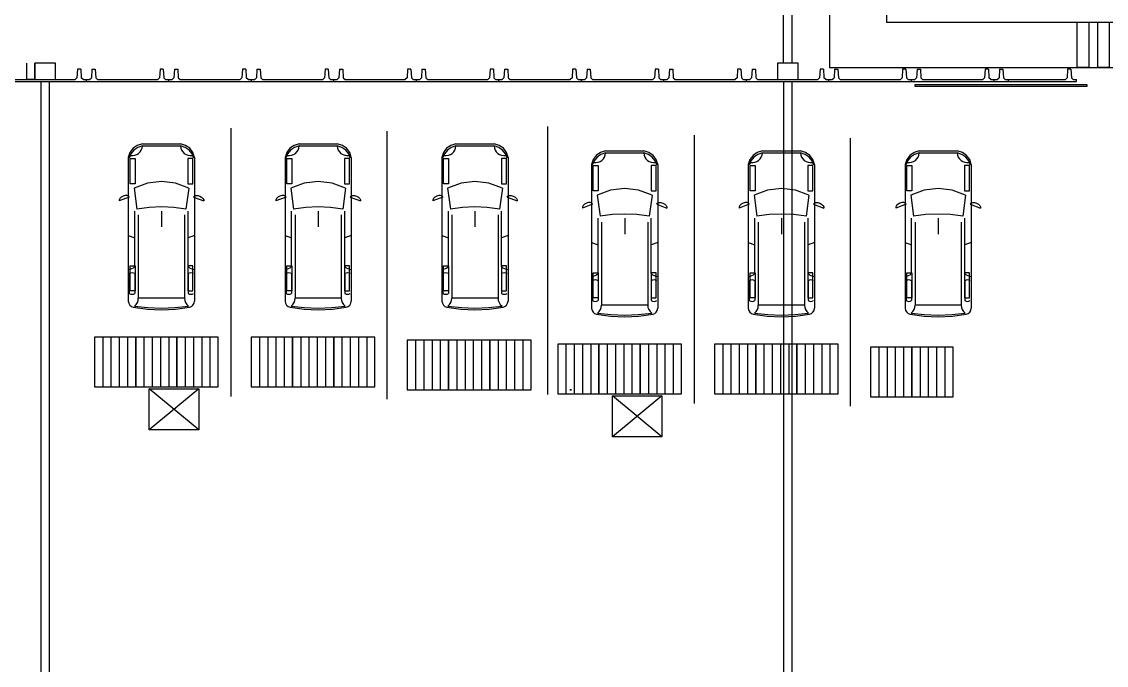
# Model space of a CAD drawing. Header units: metres. Extents: x 2 to 323, y -2 to 254.
# Drawn here: x 130.73 to 157.02, y 23.16 to 38.76 of the extents above; entities that cross this region are included whole.
import ezdxf

# ---------------------------------------------------------------- set-up
doc = ezdxf.new("R2010")
doc.units = ezdxf.units.M
for name, color, linetype in [('0-EST CORTE', 7, 'Continuous'), ('0-MUROS EXISTENTES', 7, 'Continuous'), ('00', 7, 'Continuous'), ('REFERENCIA', 7, 'Continuous')]:
    doc.layers.add(name, color=color, linetype=linetype)

msp = doc.modelspace()

# ---------------------------------------------------------------- linework, layer by layer
at = {"layer": '0-EST CORTE'}
msp.add_lwpolyline([(149.046, 37.361), (149.546, 37.361), (149.546, 37.761), (149.046, 37.761), (149.046, 37.361)], close=True, dxfattribs=at)
msp.add_lwpolyline([(149.046, 37.361), (149.546, 37.361), (149.546, 37.761), (149.046, 37.761), (149.046, 37.361)], close=True, dxfattribs=at)
msp.add_lwpolyline([(149.046, 37.361), (149.546, 37.361), (149.546, 37.761), (149.046, 37.761), (149.046, 37.361)], close=True, dxfattribs=at)
msp.add_lwpolyline([(149.046, 37.361), (149.546, 37.361), (149.546, 37.761), (149.046, 37.761), (149.046, 37.361)], close=True, dxfattribs=at)
at = {"layer": '0-MUROS EXISTENTES'}
for p, q in [((132.081, 37.611), (132.068, 37.401)), ((132.081, 37.611), (132.068, 37.401)), ((132.161, 37.611), (132.081, 37.611)), ((132.161, 37.611), (132.081, 37.611)), ((132.161, 37.611), (132.173, 37.401)), ((132.161, 37.611), (132.173, 37.401)), ((132.431, 37.611), (132.418, 37.401)), ((132.431, 37.611), (132.418, 37.401)), ((132.431, 37.611), (132.511, 37.611)), ((132.431, 37.611), (132.511, 37.611)), ((132.511, 37.611), (132.523, 37.401)), ((132.511, 37.611), (132.523, 37.401)), ((134.081, 37.611), (134.068, 37.401)), ((134.081, 37.611), (134.068, 37.401)), ((134.161, 37.611), (134.081, 37.611)), ((134.161, 37.611), (134.081, 37.611)), ((134.161, 37.611), (134.173, 37.401)), ((134.161, 37.611), (134.173, 37.401)), ((134.431, 37.611), (134.418, 37.401)), ((134.431, 37.611), (134.418, 37.401)), ((134.431, 37.611), (134.511, 37.611)), ((134.431, 37.611), (134.511, 37.611)), ((134.511, 37.611), (134.523, 37.401)), ((134.511, 37.611), (134.523, 37.401)), ((136.081, 37.611), (136.068, 37.401)), ((136.081, 37.611), (136.068, 37.401)), ((136.161, 37.611), (136.081, 37.611)), ((136.161, 37.611), (136.081, 37.611)), ((136.161, 37.611), (136.173, 37.401)), ((136.161, 37.611), (136.173, 37.401)), ((136.431, 37.611), (136.418, 37.401)), ((136.431, 37.611), (136.418, 37.401)), ((136.431, 37.611), (136.511, 37.611)), ((136.431, 37.611), (136.511, 37.611)), ((136.511, 37.611), (136.523, 37.401)), ((136.511, 37.611), (136.523, 37.401)), ((138.081, 37.611), (138.068, 37.401)), ((138.081, 37.611), (138.068, 37.401)), ((138.161, 37.611), (138.081, 37.611)), ((138.161, 37.611), (138.081, 37.611)), ((138.161, 37.611), (138.173, 37.401)), ((138.161, 37.611), (138.173, 37.401)), ((138.431, 37.611), (138.418, 37.401)), ((138.431, 37.611), (138.418, 37.401)), ((138.431, 37.611), (138.511, 37.611)), ((138.431, 37.611), (138.511, 37.611)), ((138.511, 37.611), (138.523, 37.401)), ((138.511, 37.611), (138.523, 37.401)), ((140.081, 37.611), (140.068, 37.401)), ((140.081, 37.611), (140.068, 37.401)), ((140.161, 37.611), (140.081, 37.611)), ((140.161, 37.611), (140.081, 37.611)), ((140.161, 37.611), (140.173, 37.401)), ((140.161, 37.611), (140.173, 37.401)), ((140.431, 37.611), (140.418, 37.401)), ((140.431, 37.611), (140.418, 37.401)), ((140.431, 37.611), (140.511, 37.611)), ((140.431, 37.611), (140.511, 37.611)), ((140.511, 37.611), (140.523, 37.401)), ((140.511, 37.611), (140.523, 37.401)), ((142.081, 37.611), (142.068, 37.401)), ((142.081, 37.611), (142.068, 37.401)), ((142.161, 37.611), (142.081, 37.611)), ((142.161, 37.611), (142.081, 37.611)), ((142.161, 37.611), (142.173, 37.401)), ((142.161, 37.611), (142.173, 37.401)), ((142.431, 37.611), (142.418, 37.401)), ((142.431, 37.611), (142.418, 37.401)), ((142.431, 37.611), (142.511, 37.611)), ((142.431, 37.611), (142.511, 37.611)), ((142.511, 37.611), (142.523, 37.401)), ((142.511, 37.611), (142.523, 37.401)), ((144.081, 37.611), (144.068, 37.401)), ((144.081, 37.611), (144.068, 37.401)), ((144.161, 37.611), (144.081, 37.611)), ((144.161, 37.611), (144.081, 37.611)), ((144.161, 37.611), (144.173, 37.401)), ((144.161, 37.611), (144.173, 37.401)), ((144.431, 37.611), (144.418, 37.401)), ((144.431, 37.611), (144.418, 37.401)), ((144.431, 37.611), (144.511, 37.611)), ((144.431, 37.611), (144.511, 37.611)), ((144.511, 37.611), (144.523, 37.401)), ((144.511, 37.611), (144.523, 37.401)), ((146.081, 37.611), (146.068, 37.401)), ((146.081, 37.611), (146.068, 37.401)), ((146.161, 37.611), (146.081, 37.611)), ((146.161, 37.611), (146.081, 37.611)), ((146.161, 37.611), (146.173, 37.401)), ((146.161, 37.611), (146.173, 37.401)), ((146.431, 37.611), (146.418, 37.401)), ((146.431, 37.611), (146.418, 37.401)), ((146.431, 37.611), (146.511, 37.611)), ((146.431, 37.611), (146.511, 37.611)), ((146.511, 37.611), (146.523, 37.401)), ((146.511, 37.611), (146.523, 37.401)), ((148.081, 37.611), (148.068, 37.401)), ((148.081, 37.611), (148.068, 37.401)), ((148.161, 37.611), (148.081, 37.611)), ((148.161, 37.611), (148.081, 37.611)), ((148.161, 37.611), (148.173, 37.401)), ((148.161, 37.611), (148.173, 37.401)), ((148.431, 37.611), (148.418, 37.401)), ((148.431, 37.611), (148.418, 37.401)), ((148.431, 37.611), (148.511, 37.611)), ((148.431, 37.611), (148.511, 37.611)), ((148.511, 37.611), (148.523, 37.401)), ((148.511, 37.611), (148.523, 37.401)), ((132.068, 37.401), (132.026, 37.361)), ((132.068, 37.401), (132.026, 37.361)), ((132.216, 37.361), (132.173, 37.401)), ((132.216, 37.361), (132.173, 37.401)), ((132.216, 37.361), (132.296, 37.361)), ((132.216, 37.361), (132.296, 37.361)), ((132.296, 37.311), (132.296, 37.361)), ((132.296, 37.311), (132.296, 37.361)), ((132.296, 37.361), (132.376, 37.361)), ((132.296, 37.311), (132.296, 37.361)), ((132.296, 37.311), (132.296, 37.361)), ((132.296, 37.361), (132.376, 37.361)), ((132.376, 37.361), (132.418, 37.401)), ((132.376, 37.361), (132.418, 37.401)), ((132.523, 37.401), (132.566, 37.361)), ((132.523, 37.401), (132.566, 37.361)), ((132.566, 37.361), (134.026, 37.361)), ((132.566, 37.361), (134.026, 37.361)), ((134.068, 37.401), (134.026, 37.361)), ((134.068, 37.401), (134.026, 37.361)), ((134.216, 37.361), (134.173, 37.401)), ((134.216, 37.361), (134.173, 37.401)), ((134.216, 37.361), (134.296, 37.361)), ((134.216, 37.361), (134.296, 37.361)), ((134.296, 37.311), (134.296, 37.361)), ((134.296, 37.311), (134.296, 37.361)), ((134.296, 37.361), (134.376, 37.361)), ((134.296, 37.311), (134.296, 37.361)), ((134.296, 37.311), (134.296, 37.361)), ((134.296, 37.361), (134.376, 37.361)), ((134.376, 37.361), (134.418, 37.401)), ((134.376, 37.361), (134.418, 37.401)), ((134.523, 37.401), (134.566, 37.361)), ((134.523, 37.401), (134.566, 37.361)), ((134.566, 37.361), (136.026, 37.361)), ((134.566, 37.361), (136.026, 37.361)), ((136.068, 37.401), (136.026, 37.361)), ((136.068, 37.401), (136.026, 37.361)), ((136.216, 37.361), (136.173, 37.401)), ((136.216, 37.361), (136.173, 37.401)), ((136.216, 37.361), (136.296, 37.361)), ((136.216, 37.361), (136.296, 37.361)), ((136.296, 37.311), (136.296, 37.361)), ((136.296, 37.361), (136.376, 37.361)), ((136.296, 37.311), (136.296, 37.361)), ((136.296, 37.311), (136.296, 37.361)), ((136.296, 37.361), (136.376, 37.361)), ((136.296, 37.311), (136.296, 37.361)), ((136.376, 37.361), (136.418, 37.401)), ((136.376, 37.361), (136.418, 37.401)), ((136.523, 37.401), (136.566, 37.361)), ((136.523, 37.401), (136.566, 37.361)), ((136.566, 37.361), (138.026, 37.361)), ((136.566, 37.361), (138.026, 37.361)), ((138.068, 37.401), (138.026, 37.361)), ((138.068, 37.401), (138.026, 37.361)), ((138.216, 37.361), (138.173, 37.401)), ((138.216, 37.361), (138.173, 37.401)), ((138.216, 37.361), (138.296, 37.361)), ((138.216, 37.361), (138.296, 37.361)), ((138.296, 37.311), (138.296, 37.361)), ((138.296, 37.311), (138.296, 37.361)), ((138.296, 37.361), (138.376, 37.361)), ((138.296, 37.311), (138.296, 37.361)), ((138.296, 37.311), (138.296, 37.361)), ((138.296, 37.361), (138.376, 37.361)), ((138.376, 37.361), (138.418, 37.401)), ((138.376, 37.361), (138.418, 37.401)), ((138.523, 37.401), (138.566, 37.361)), ((138.523, 37.401), (138.566, 37.361)), ((138.566, 37.361), (140.026, 37.361)), ((138.566, 37.361), (140.026, 37.361)), ((140.068, 37.401), (140.026, 37.361)), ((140.068, 37.401), (140.026, 37.361)), ((140.216, 37.361), (140.173, 37.401)), ((140.216, 37.361), (140.173, 37.401)), ((140.216, 37.361), (140.296, 37.361)), ((140.216, 37.361), (140.296, 37.361)), ((140.296, 37.311), (140.296, 37.361)), ((140.296, 37.361), (140.376, 37.361)), ((140.296, 37.311), (140.296, 37.361)), ((140.296, 37.311), (140.296, 37.361)), ((140.296, 37.361), (140.376, 37.361)), ((140.296, 37.311), (140.296, 37.361)), ((140.376, 37.361), (140.418, 37.401)), ((140.376, 37.361), (140.418, 37.401)), ((140.523, 37.401), (140.566, 37.361)), ((140.523, 37.401), (140.566, 37.361)), ((140.566, 37.361), (142.026, 37.361)), ((140.566, 37.361), (142.026, 37.361)), ((142.068, 37.401), (142.026, 37.361)), ((142.068, 37.401), (142.026, 37.361)), ((142.216, 37.361), (142.173, 37.401)), ((142.216, 37.361), (142.173, 37.401)), ((142.216, 37.361), (142.296, 37.361)), ((142.216, 37.361), (142.296, 37.361)), ((142.296, 37.311), (142.296, 37.361)), ((142.296, 37.311), (142.296, 37.361)), ((142.296, 37.361), (142.376, 37.361)), ((142.296, 37.311), (142.296, 37.361)), ((142.296, 37.311), (142.296, 37.361)), ((142.296, 37.361), (142.376, 37.361)), ((142.376, 37.361), (142.418, 37.401)), ((142.376, 37.361), (142.418, 37.401)), ((142.523, 37.401), (142.566, 37.361)), ((142.523, 37.401), (142.566, 37.361)), ((142.566, 37.361), (144.026, 37.361)), ((142.566, 37.361), (144.026, 37.361)), ((144.068, 37.401), (144.026, 37.361)), ((144.068, 37.401), (144.026, 37.361)), ((144.216, 37.361), (144.173, 37.401)), ((144.216, 37.361), (144.173, 37.401)), ((144.216, 37.361), (144.296, 37.361)), ((144.216, 37.361), (144.296, 37.361)), ((144.296, 37.311), (144.296, 37.361)), ((144.296, 37.311), (144.296, 37.361)), ((144.296, 37.361), (144.376, 37.361)), ((144.296, 37.311), (144.296, 37.361)), ((144.296, 37.311), (144.296, 37.361)), ((144.296, 37.361), (144.376, 37.361)), ((144.376, 37.361), (144.418, 37.401)), ((144.376, 37.361), (144.418, 37.401)), ((144.523, 37.401), (144.566, 37.361)), ((144.523, 37.401), (144.566, 37.361)), ((144.566, 37.361), (146.026, 37.361)), ((144.566, 37.361), (146.026, 37.361)), ((146.068, 37.401), (146.026, 37.361)), ((146.068, 37.401), (146.026, 37.361)), ((146.216, 37.361), (146.173, 37.401)), ((146.216, 37.361), (146.173, 37.401)), ((146.216, 37.361), (146.296, 37.361)), ((146.216, 37.361), (146.296, 37.361)), ((146.296, 37.311), (146.296, 37.361)), ((146.296, 37.361), (146.376, 37.361)), ((146.296, 37.311), (146.296, 37.361)), ((146.296, 37.311), (146.296, 37.361)), ((146.296, 37.361), (146.376, 37.361)), ((146.296, 37.311), (146.296, 37.361)), ((146.376, 37.361), (146.418, 37.401)), ((146.376, 37.361), (146.418, 37.401)), ((146.523, 37.401), (146.566, 37.361)), ((146.523, 37.401), (146.566, 37.361)), ((146.566, 37.361), (148.026, 37.361)), ((146.566, 37.361), (148.026, 37.361)), ((148.068, 37.401), (148.026, 37.361)), ((148.068, 37.401), (148.026, 37.361)), ((148.216, 37.361), (148.173, 37.401)), ((148.216, 37.361), (148.173, 37.401)), ((148.216, 37.361), (148.296, 37.361)), ((148.216, 37.361), (148.296, 37.361)), ((148.296, 37.311), (148.296, 37.361)), ((148.296, 37.311), (148.296, 37.361)), ((148.296, 37.361), (148.376, 37.361)), ((148.296, 37.311), (148.296, 37.361)), ((148.296, 37.311), (148.296, 37.361)), ((148.296, 37.361), (148.376, 37.361)), ((148.376, 37.361), (148.418, 37.401)), ((148.376, 37.361), (148.418, 37.401)), ((148.523, 37.401), (148.566, 37.361)), ((148.523, 37.401), (148.566, 37.361)), ((132.296, 37.311), (134.296, 37.311)), ((132.296, 37.311), (134.296, 37.311)), ((134.296, 37.311), (136.296, 37.311)), ((134.296, 37.311), (136.296, 37.311)), ((136.296, 37.311), (138.296, 37.311)), ((136.296, 37.311), (138.296, 37.311)), ((138.296, 37.311), (140.296, 37.311)), ((138.296, 37.311), (140.296, 37.311)), ((140.296, 37.311), (142.296, 37.311)), ((140.296, 37.311), (142.296, 37.311)), ((142.296, 37.311), (144.296, 37.311)), ((142.296, 37.311), (144.296, 37.311)), ((144.296, 37.311), (146.296, 37.311)), ((144.296, 37.311), (146.296, 37.311)), ((146.296, 37.311), (148.296, 37.311)), ((146.296, 37.311), (148.296, 37.311))]:
    msp.add_line(p, q, dxfattribs=at)
at = {"layer": '00'}
msp.add_line((138.296, 37.311), (144.296, 37.311), dxfattribs=at)
msp.add_line((138.296, 37.311), (144.296, 37.311), dxfattribs=at)
at = {"layer": 'REFERENCIA'}
for p, q in [((150.307, 99.653), (150.307, 37.642)), ((151.692, 98.252), (151.692, 38.745)), ((217.373, 38.745), (151.692, 38.745)), ((130.846, 37.761), (130.846, 37.361)), ((131.046, 37.361), (131.046, 37.761)), ((150.081, 37.611), (150.068, 37.401)), ((150.081, 37.611), (150.068, 37.401)), ((150.161, 37.611), (150.081, 37.611)), ((150.161, 37.611), (150.081, 37.611)), ((150.161, 37.611), (150.173, 37.401)), ((150.161, 37.611), (150.173, 37.401)), ((218.39, 37.642), (150.307, 37.642)), ((150.431, 37.611), (150.418, 37.401)), ((150.431, 37.611), (150.418, 37.401)), ((150.431, 37.611), (150.511, 37.611)), ((150.431, 37.611), (150.511, 37.611)), ((150.511, 37.611), (150.523, 37.401)), ((150.511, 37.611), (150.523, 37.401)), ((152.081, 37.611), (152.068, 37.401)), ((152.081, 37.611), (152.068, 37.401)), ((152.161, 37.611), (152.081, 37.611)), ((152.161, 37.611), (152.081, 37.611)), ((152.161, 37.611), (152.173, 37.401)), ((152.161, 37.611), (152.173, 37.401)), ((152.431, 37.611), (152.418, 37.401)), ((152.431, 37.611), (152.418, 37.401)), ((152.431, 37.611), (152.511, 37.611)), ((152.431, 37.611), (152.511, 37.611)), ((152.511, 37.611), (152.523, 37.401)), ((152.511, 37.611), (152.523, 37.401)), ((154.081, 37.611), (154.068, 37.401)), ((154.081, 37.611), (154.068, 37.401)), ((154.161, 37.611), (154.081, 37.611)), ((154.161, 37.611), (154.081, 37.611)), ((154.161, 37.611), (154.173, 37.401)), ((154.161, 37.611), (154.173, 37.401)), ((154.431, 37.611), (154.418, 37.401)), ((154.431, 37.611), (154.418, 37.401)), ((154.431, 37.611), (154.511, 37.611)), ((154.431, 37.611), (154.511, 37.611)), ((154.511, 37.611), (154.523, 37.401)), ((154.511, 37.611), (154.523, 37.401)), ((156.081, 37.611), (156.068, 37.401)), ((156.081, 37.611), (156.068, 37.401)), ((156.161, 37.611), (156.081, 37.611)), ((156.161, 37.611), (156.081, 37.611)), ((156.161, 37.611), (156.173, 37.401)), ((156.161, 37.611), (156.173, 37.401)), ((130.566, 37.361), (132.026, 37.361)), ((130.566, 37.361), (132.026, 37.361)), ((130.846, 37.361), (131.046, 37.361)), ((131.046, 37.361), (130.846, 37.361)), ((148.566, 37.361), (150.026, 37.361)), ((148.566, 37.361), (150.026, 37.361)), ((150.068, 37.401), (150.026, 37.361)), ((150.068, 37.401), (150.026, 37.361)), ((150.216, 37.361), (150.173, 37.401)), ((150.216, 37.361), (150.173, 37.401)), ((150.216, 37.361), (150.296, 37.361)), ((150.216, 37.361), (150.296, 37.361)), ((150.296, 37.311), (150.296, 37.361)), ((150.296, 37.311), (150.296, 37.361)), ((150.296, 37.361), (150.376, 37.361)), ((150.296, 37.311), (150.296, 37.361)), ((150.296, 37.311), (150.296, 37.361)), ((150.296, 37.361), (150.376, 37.361)), ((150.376, 37.361), (150.418, 37.401)), ((150.376, 37.361), (150.418, 37.401)), ((150.523, 37.401), (150.566, 37.361)), ((150.523, 37.401), (150.566, 37.361)), ((150.566, 37.361), (152.026, 37.361)), ((150.566, 37.361), (152.026, 37.361)), ((152.068, 37.401), (152.026, 37.361)), ((152.068, 37.401), (152.026, 37.361)), ((152.216, 37.361), (152.173, 37.401)), ((152.216, 37.361), (152.173, 37.401)), ((152.216, 37.361), (152.296, 37.361)), ((152.216, 37.361), (152.296, 37.361)), ((152.296, 37.311), (152.296, 37.361)), ((152.296, 37.361), (152.376, 37.361)), ((152.296, 37.311), (152.296, 37.361)), ((152.296, 37.311), (152.296, 37.361)), ((152.296, 37.361), (152.376, 37.361)), ((152.296, 37.311), (152.296, 37.361)), ((152.376, 37.361), (152.418, 37.401)), ((152.376, 37.361), (152.418, 37.401)), ((152.523, 37.401), (152.566, 37.361)), ((152.523, 37.401), (152.566, 37.361)), ((152.566, 37.361), (154.026, 37.361)), ((152.566, 37.361), (154.026, 37.361)), ((154.068, 37.401), (154.026, 37.361)), ((154.068, 37.401), (154.026, 37.361)), ((154.216, 37.361), (154.173, 37.401)), ((154.216, 37.361), (154.173, 37.401)), ((154.216, 37.361), (154.296, 37.361)), ((154.216, 37.361), (154.296, 37.361)), ((154.296, 37.311), (154.296, 37.361)), ((154.296, 37.361), (154.376, 37.361)), ((154.296, 37.311), (154.296, 37.361)), ((154.296, 37.311), (154.296, 37.361)), ((154.296, 37.361), (154.376, 37.361)), ((154.296, 37.311), (154.296, 37.361)), ((154.376, 37.361), (154.418, 37.401)), ((154.376, 37.361), (154.418, 37.401)), ((154.523, 37.401), (154.566, 37.361)), ((154.523, 37.401), (154.566, 37.361)), ((154.566, 37.361), (156.026, 37.361)), ((154.566, 37.361), (154.646, 37.361)), ((154.566, 37.361), (156.026, 37.361)), ((154.566, 37.361), (154.646, 37.361)), ((154.646, 37.311), (154.646, 37.361)), ((154.646, 37.311), (154.646, 37.361)), ((156.068, 37.401), (156.026, 37.361)), ((156.068, 37.401), (156.026, 37.361)), ((156.216, 37.361), (156.173, 37.401)), ((156.216, 37.361), (156.173, 37.401)), ((156.216, 37.361), (156.296, 37.361)), ((156.216, 37.361), (156.296, 37.361)), ((156.296, 37.311), (156.296, 37.361)), ((156.296, 37.311), (156.296, 37.361)), ((156.296, 37.311), (156.296, 37.361)), ((156.296, 37.311), (156.296, 37.361)), ((130.296, 37.311), (132.296, 37.311)), ((130.296, 37.311), (132.296, 37.311)), ((131.196, 37.311), (131.196, 13.198)), ((131.196, 37.311), (131.196, 13.198)), ((131.396, 37.311), (131.396, 13.198)), ((131.396, 37.311), (131.396, 13.198)), ((148.296, 37.311), (150.296, 37.311)), ((148.296, 37.311), (150.296, 37.311)), ((149.196, 37.311), (149.196, 13.198)), ((149.396, 37.311), (149.396, 13.198)), ((150.296, 37.311), (152.296, 37.311)), ((150.296, 37.311), (152.296, 37.311)), ((152.296, 37.311), (154.296, 37.311)), ((152.296, 37.311), (154.296, 37.311)), ((154.296, 37.311), (156.296, 37.311)), ((154.296, 37.311), (156.296, 37.311)), ((154.296, 37.311), (156.296, 37.311)), ((154.296, 37.311), (156.296, 37.311)), ((135.805, 29.681), (135.805, 36.181)), ((135.805, 29.681), (135.805, 36.181)), ((139.588, 29.61), (139.588, 36.11)), ((139.588, 29.61), (139.588, 36.11)), ((143.484, 29.726), (143.484, 36.226)), ((133.653, 35.802), (134.578, 35.802)), ((137.453, 35.802), (138.378, 35.802)), ((141.253, 35.802), (142.178, 35.802)), ((147.033, 29.511), (147.033, 36.011)), ((147.033, 29.511), (147.033, 36.011)), ((150.815, 29.44), (150.815, 35.94)), ((150.815, 29.44), (150.815, 35.94)), ((133.653, 35.752), (134.578, 35.752)), ((137.453, 35.752), (138.378, 35.752)), ((141.253, 35.752), (142.178, 35.752)), ((144.881, 35.632), (145.806, 35.632)), ((144.881, 35.582), (145.806, 35.582)), ((148.681, 35.632), (149.606, 35.632)), ((148.681, 35.582), (149.606, 35.582)), ((152.481, 35.632), (153.406, 35.632)), ((152.481, 35.582), (153.406, 35.582)), ((133.313, 35.469), (133.313, 31.985)), ((134.918, 35.469), (134.918, 31.985)), ((137.113, 35.469), (137.113, 31.985)), ((138.718, 35.469), (138.718, 31.985)), ((140.913, 35.469), (140.913, 31.985)), ((142.518, 35.469), (142.518, 31.985)), ((144.541, 35.299), (144.541, 31.815)), ((146.146, 35.299), (146.146, 31.815)), ((148.341, 35.299), (148.341, 31.815)), ((149.946, 35.299), (149.946, 31.815)), ((152.141, 35.299), (152.141, 31.815)), ((153.746, 35.299), (153.746, 31.815)), ((133.452, 34.726), (133.52, 34.222)), ((134.779, 34.726), (134.711, 34.222)), ((137.252, 34.726), (137.32, 34.222)), ((138.579, 34.726), (138.511, 34.222)), ((141.052, 34.726), (141.12, 34.222)), ((142.379, 34.726), (142.311, 34.222)), ((133.337, 34.513), (133.091, 34.417)), ((134.894, 34.513), (135.141, 34.417)), ((137.137, 34.513), (136.891, 34.417)), ((138.694, 34.513), (138.941, 34.417)), ((140.937, 34.513), (140.691, 34.417)), ((142.494, 34.513), (142.741, 34.417)), ((144.68, 34.556), (144.748, 34.052)), ((146.007, 34.556), (145.939, 34.052)), ((148.48, 34.556), (148.548, 34.052)), ((149.807, 34.556), (149.739, 34.052)), ((152.28, 34.556), (152.348, 34.052)), ((153.607, 34.556), (153.539, 34.052)), ((144.565, 34.343), (144.319, 34.246)), ((146.122, 34.343), (146.369, 34.246)), ((148.365, 34.343), (148.119, 34.246)), ((149.922, 34.343), (150.169, 34.246)), ((152.165, 34.343), (151.919, 34.246)), ((153.722, 34.343), (153.969, 34.246)), ((133.471, 32.829), (133.471, 34.171)), ((133.555, 34.077), (133.555, 32.06)), ((134.116, 34.173), (134.116, 33.786)), ((134.676, 34.077), (134.676, 32.06)), ((134.76, 32.829), (134.76, 34.171)), ((137.271, 32.829), (137.271, 34.171)), ((137.355, 34.077), (137.355, 32.06)), ((137.916, 34.173), (137.916, 33.786)), ((138.476, 34.077), (138.476, 32.06)), ((138.56, 32.829), (138.56, 34.171)), ((141.071, 32.829), (141.071, 34.171)), ((141.155, 34.077), (141.155, 32.06)), ((141.716, 34.173), (141.716, 33.786)), ((142.276, 34.077), (142.276, 32.06)), ((142.36, 32.829), (142.36, 34.171)), ((144.699, 32.659), (144.699, 34.001)), ((145.344, 34.003), (145.344, 33.616)), ((145.988, 32.659), (145.988, 34.001)), ((148.499, 32.659), (148.499, 34.001)), ((149.144, 34.003), (149.144, 33.616)), ((149.788, 32.659), (149.788, 34.001)), ((152.299, 32.659), (152.299, 34.001)), ((152.944, 34.003), (152.944, 33.616)), ((153.588, 32.659), (153.588, 34.001)), ((144.783, 33.906), (144.783, 31.89)), ((145.904, 33.906), (145.904, 31.89)), ((148.583, 33.906), (148.583, 31.89)), ((149.704, 33.906), (149.704, 31.89)), ((152.383, 33.906), (152.383, 31.89)), ((153.504, 33.906), (153.504, 31.89)), ((133.313, 33.583), (133.471, 33.524)), ((134.918, 33.583), (134.76, 33.524)), ((137.113, 33.583), (137.271, 33.524)), ((138.718, 33.583), (138.56, 33.524)), ((140.913, 33.583), (141.071, 33.524)), ((142.518, 33.583), (142.36, 33.524)), ((144.541, 33.412), (144.699, 33.354)), ((146.146, 33.412), (145.988, 33.354)), ((148.341, 33.412), (148.499, 33.354)), ((149.946, 33.412), (149.788, 33.354)), ((152.141, 33.412), (152.299, 33.354)), ((153.746, 33.412), (153.588, 33.354)), ((133.337, 32.655), (133.337, 32.171)), ((133.471, 32.655), (133.471, 32.171)), ((134.76, 32.655), (134.76, 32.171)), ((137.137, 32.655), (137.137, 32.171)), ((137.271, 32.655), (137.271, 32.171)), ((138.56, 32.655), (138.56, 32.171)), ((140.937, 32.655), (140.937, 32.171)), ((141.071, 32.655), (141.071, 32.171)), ((142.36, 32.655), (142.36, 32.171)), ((144.565, 32.485), (144.565, 32.001)), ((144.699, 32.485), (144.699, 32.001)), ((145.988, 32.485), (145.988, 32.001)), ((148.365, 32.485), (148.365, 32.001)), ((148.499, 32.485), (148.499, 32.001)), ((149.788, 32.485), (149.788, 32.001)), ((152.165, 32.485), (152.165, 32.001)), ((152.299, 32.485), (152.299, 32.001)), ((153.588, 32.485), (153.588, 32.001)), ((134.676, 32.06), (133.555, 32.06)), ((138.476, 32.06), (137.355, 32.06)), ((142.276, 32.06), (141.155, 32.06)), ((145.904, 31.89), (144.783, 31.89)), ((149.704, 31.89), (148.583, 31.89)), ((153.504, 31.89), (152.383, 31.89)), ((133.492, 31.113), (132.492, 31.113)), ((132.492, 31.113), (132.492, 29.913)), ((132.692, 31.113), (132.692, 29.913)), ((132.892, 31.113), (132.892, 29.913)), ((133.092, 31.113), (133.092, 29.913)), ((133.292, 31.113), (133.292, 29.913)), ((133.492, 29.913), (133.492, 31.113)), ((134.492, 31.113), (133.492, 31.113)), ((133.492, 31.113), (133.492, 29.913)), ((133.692, 31.113), (133.692, 29.913)), ((133.892, 31.113), (133.892, 29.913)), ((134.092, 31.113), (134.092, 29.913)), ((134.292, 31.113), (134.292, 29.913)), ((134.492, 29.913), (134.492, 31.113)), ((135.492, 31.113), (134.492, 31.113)), ((134.492, 31.113), (134.492, 29.913)), ((134.692, 31.113), (134.692, 29.913)), ((134.892, 31.113), (134.892, 29.913)), ((135.092, 31.113), (135.092, 29.913)), ((135.292, 31.113), (135.292, 29.913)), ((135.492, 29.913), (135.492, 31.113)), ((137.292, 31.113), (136.292, 31.113)), ((136.292, 31.113), (136.292, 29.913)), ((136.492, 31.113), (136.492, 29.913)), ((136.692, 31.113), (136.692, 29.913)), ((136.892, 31.113), (136.892, 29.913)), ((137.092, 31.113), (137.092, 29.913)), ((137.292, 29.913), (137.292, 31.113)), ((138.292, 31.113), (137.292, 31.113)), ((137.292, 31.113), (137.292, 29.913)), ((137.492, 31.113), (137.492, 29.913)), ((137.692, 31.113), (137.692, 29.913)), ((137.892, 31.113), (137.892, 29.913)), ((138.092, 31.113), (138.092, 29.913)), ((138.292, 29.913), (138.292, 31.113)), ((139.292, 31.113), (138.292, 31.113)), ((138.292, 31.113), (138.292, 29.913)), ((138.492, 31.113), (138.492, 29.913)), ((138.692, 31.113), (138.692, 29.913)), ((138.892, 31.113), (138.892, 29.913)), ((139.092, 31.113), (139.092, 29.913)), ((139.292, 29.913), (139.292, 31.113)), ((141.075, 31.042), (140.075, 31.042)), ((140.075, 31.042), (140.075, 29.842)), ((140.275, 31.042), (140.275, 29.842)), ((140.475, 31.042), (140.475, 29.842)), ((140.675, 31.042), (140.675, 29.842)), ((140.875, 31.042), (140.875, 29.842)), ((141.075, 29.842), (141.075, 31.042)), ((142.075, 31.042), (141.075, 31.042)), ((141.075, 31.042), (141.075, 29.842)), ((141.275, 31.042), (141.275, 29.842)), ((141.475, 31.042), (141.475, 29.842)), ((141.675, 31.042), (141.675, 29.842)), ((141.875, 31.042), (141.875, 29.842)), ((142.075, 29.842), (142.075, 31.042)), ((143.075, 31.042), (142.075, 31.042)), ((142.075, 31.042), (142.075, 29.842)), ((142.275, 31.042), (142.275, 29.842)), ((142.475, 31.042), (142.475, 29.842)), ((142.675, 31.042), (142.675, 29.842)), ((142.875, 31.042), (142.875, 29.842)), ((143.075, 29.842), (143.075, 31.042)), ((144.72, 30.943), (143.72, 30.943)), ((143.72, 30.943), (143.72, 29.743)), ((143.92, 30.943), (143.92, 29.743)), ((144.12, 30.943), (144.12, 29.743)), ((144.32, 30.943), (144.32, 29.743)), ((144.52, 30.943), (144.52, 29.743)), ((144.72, 29.743), (144.72, 30.943)), ((145.72, 30.943), (144.72, 30.943)), ((144.72, 30.943), (144.72, 29.743)), ((144.92, 30.943), (144.92, 29.743)), ((145.12, 30.943), (145.12, 29.743)), ((145.32, 30.943), (145.32, 29.743)), ((145.52, 30.943), (145.52, 29.743)), ((145.72, 29.743), (145.72, 30.943)), ((146.72, 30.943), (145.72, 30.943)), ((145.72, 30.943), (145.72, 29.743)), ((145.92, 30.943), (145.92, 29.743)), ((146.12, 30.943), (146.12, 29.743)), ((146.32, 30.943), (146.32, 29.743)), ((146.52, 30.943), (146.52, 29.743)), ((146.72, 29.743), (146.72, 30.943)), ((148.52, 30.943), (147.52, 30.943)), ((147.52, 30.943), (147.52, 29.743)), ((147.72, 30.943), (147.72, 29.743)), ((147.92, 30.943), (147.92, 29.743)), ((148.12, 30.943), (148.12, 29.743)), ((148.32, 30.943), (148.32, 29.743)), ((148.52, 29.743), (148.52, 30.943)), ((149.52, 30.943), (148.52, 30.943)), ((148.52, 30.943), (148.52, 29.743)), ((148.72, 30.943), (148.72, 29.743)), ((148.92, 30.943), (148.92, 29.743)), ((149.12, 30.943), (149.12, 29.743)), ((149.32, 30.943), (149.32, 29.743)), ((149.52, 29.743), (149.52, 30.943)), ((150.52, 30.943), (149.52, 30.943)), ((149.52, 30.943), (149.52, 29.743)), ((149.72, 30.943), (149.72, 29.743)), ((149.92, 30.943), (149.92, 29.743)), ((150.12, 30.943), (150.12, 29.743)), ((150.32, 30.943), (150.32, 29.743)), ((150.52, 29.743), (150.52, 30.943)), ((152.303, 30.872), (151.303, 30.872)), ((151.303, 30.872), (151.303, 29.672)), ((151.503, 30.872), (151.503, 29.672)), ((151.703, 30.872), (151.703, 29.672)), ((151.903, 30.872), (151.903, 29.672)), ((152.103, 30.872), (152.103, 29.672)), ((152.303, 29.672), (152.303, 30.872)), ((153.303, 30.872), (152.303, 30.872)), ((152.303, 30.872), (152.303, 29.672)), ((152.503, 30.872), (152.503, 29.672)), ((152.703, 30.872), (152.703, 29.672)), ((152.903, 30.872), (152.903, 29.672)), ((153.103, 30.872), (153.103, 29.672)), ((153.303, 29.672), (153.303, 30.872)), ((132.492, 29.913), (133.492, 29.913)), ((133.492, 29.913), (134.492, 29.913)), ((135.019, 28.867), (133.819, 29.867)), ((135.019, 29.867), (133.819, 28.867)), ((134.492, 29.913), (135.492, 29.913)), ((136.292, 29.913), (137.292, 29.913)), ((137.292, 29.913), (138.292, 29.913)), ((138.292, 29.913), (139.292, 29.913)), ((140.075, 29.842), (141.075, 29.842)), ((141.075, 29.842), (142.075, 29.842)), ((142.075, 29.842), (143.075, 29.842)), ((143.72, 29.743), (144.72, 29.743)), ((144.72, 29.743), (145.72, 29.743)), ((145.72, 29.743), (146.72, 29.743)), ((147.52, 29.743), (148.52, 29.743)), ((148.52, 29.743), (149.52, 29.743)), ((149.52, 29.743), (150.52, 29.743)), ((146.247, 28.697), (145.047, 29.697)), ((146.247, 29.697), (145.047, 28.697)), ((151.303, 29.672), (152.303, 29.672)), ((152.303, 29.672), (153.303, 29.672))]:
    msp.add_line(p, q, dxfattribs=at)
for points in [[(149.398, 37.761), (149.194, 37.761), (149.194, 52.361), (149.398, 52.361), (149.398, 37.761)], [(156.312, 37.652), (156.312, 38.749), (156.591, 38.749), (156.591, 37.652), (156.312, 37.652)], [(156.812, 37.652), (156.812, 38.749), (157.091, 38.749), (157.091, 37.652), (156.812, 37.652)], [(131.046, 37.361), (131.546, 37.361), (131.546, 37.761), (131.046, 37.761), (131.046, 37.361)], [(131.046, 37.361), (131.546, 37.361), (131.546, 37.761), (131.046, 37.761), (131.046, 37.361)], [(131.046, 37.361), (131.546, 37.361), (131.546, 37.761), (131.046, 37.761), (131.046, 37.361)], [(131.046, 37.361), (131.546, 37.361), (131.546, 37.761), (131.046, 37.761), (131.046, 37.361)], [(131.046, 37.361), (131.546, 37.361), (131.546, 37.761), (131.046, 37.761), (131.046, 37.361)], [(152.381, 37.239), (156.549, 37.239), (156.549, 37.189), (152.381, 37.189), (152.381, 37.239)], [(133.476, 35.444), (133.476, 34.836), (133.356, 34.836), (133.356, 35.444), (133.476, 35.444)], [(134.756, 35.444), (134.756, 34.836), (134.876, 34.836), (134.876, 35.444), (134.756, 35.444)], [(137.276, 35.444), (137.276, 34.836), (137.156, 34.836), (137.156, 35.444), (137.276, 35.444)], [(138.556, 35.444), (138.556, 34.836), (138.676, 34.836), (138.676, 35.444), (138.556, 35.444)], [(141.076, 35.444), (141.076, 34.836), (140.956, 34.836), (140.956, 35.444), (141.076, 35.444)], [(142.356, 35.444), (142.356, 34.836), (142.476, 34.836), (142.476, 35.444), (142.356, 35.444)], [(144.704, 35.273), (144.704, 34.666), (144.584, 34.666), (144.584, 35.273), (144.704, 35.273)], [(145.984, 35.273), (145.984, 34.666), (146.104, 34.666), (146.104, 35.273), (145.984, 35.273)], [(148.504, 35.273), (148.504, 34.666), (148.384, 34.666), (148.384, 35.273), (148.504, 35.273)], [(149.784, 35.273), (149.784, 34.666), (149.904, 34.666), (149.904, 35.273), (149.784, 35.273)], [(152.304, 35.273), (152.304, 34.666), (152.184, 34.666), (152.184, 35.273), (152.304, 35.273)], [(153.584, 35.273), (153.584, 34.666), (153.704, 34.666), (153.704, 35.273), (153.584, 35.273)], [(133.476, 32.844), (133.476, 32.236), (133.356, 32.236), (133.356, 32.844), (133.476, 32.844)], [(134.756, 32.844), (134.756, 32.236), (134.876, 32.236), (134.876, 32.844), (134.756, 32.844)], [(137.276, 32.844), (137.276, 32.236), (137.156, 32.236), (137.156, 32.844), (137.276, 32.844)], [(138.556, 32.844), (138.556, 32.236), (138.676, 32.236), (138.676, 32.844), (138.556, 32.844)], [(141.076, 32.844), (141.076, 32.236), (140.956, 32.236), (140.956, 32.844), (141.076, 32.844)], [(142.356, 32.844), (142.356, 32.236), (142.476, 32.236), (142.476, 32.844), (142.356, 32.844)], [(144.704, 32.673), (144.704, 32.066), (144.584, 32.066), (144.584, 32.673), (144.704, 32.673)], [(145.984, 32.673), (145.984, 32.066), (146.104, 32.066), (146.104, 32.673), (145.984, 32.673)], [(148.504, 32.673), (148.504, 32.066), (148.384, 32.066), (148.384, 32.673), (148.504, 32.673)], [(149.784, 32.673), (149.784, 32.066), (149.904, 32.066), (149.904, 32.673), (149.784, 32.673)], [(152.304, 32.673), (152.304, 32.066), (152.184, 32.066), (152.184, 32.673), (152.304, 32.673)], [(153.584, 32.673), (153.584, 32.066), (153.704, 32.066), (153.704, 32.673), (153.584, 32.673)], [(135.019, 28.867), (133.819, 28.867), (133.819, 29.867), (135.019, 29.867), (135.019, 28.867)], [(144.059, 29.841), (144.017, 29.841), (144.059, 29.841)], [(146.247, 28.697), (145.047, 28.697), (145.047, 29.697), (146.247, 29.697), (146.247, 28.697)]]:
    msp.add_lwpolyline(points, close=True, dxfattribs=at)
for points in [[(133.653, 35.802), (133.529, 35.765), (133.427, 35.693), (133.352, 35.592), (133.313, 35.469)], [(134.918, 35.469), (134.879, 35.592), (134.804, 35.693), (134.702, 35.765), (134.578, 35.802)], [(137.453, 35.802), (137.329, 35.765), (137.227, 35.693), (137.152, 35.592), (137.113, 35.469)], [(138.718, 35.469), (138.679, 35.592), (138.604, 35.693), (138.502, 35.765), (138.378, 35.802)], [(141.253, 35.802), (141.129, 35.765), (141.027, 35.693), (140.952, 35.592), (140.913, 35.469)], [(142.518, 35.469), (142.479, 35.592), (142.404, 35.693), (142.302, 35.765), (142.178, 35.802)], [(133.653, 35.752), (133.541, 35.717), (133.446, 35.652), (133.375, 35.562), (133.332, 35.453)], [(133.366, 35.522), (133.419, 35.518), (133.47, 35.525), (133.519, 35.542), (133.563, 35.571), (133.6, 35.608), (133.628, 35.652), (133.646, 35.7), (133.653, 35.752)], [(134.9, 35.453), (134.857, 35.562), (134.785, 35.652), (134.69, 35.717), (134.578, 35.752)], [(134.578, 35.752), (134.585, 35.7), (134.603, 35.652), (134.631, 35.608), (134.668, 35.571), (134.712, 35.542), (134.761, 35.525), (134.812, 35.518), (134.865, 35.522)], [(137.453, 35.752), (137.341, 35.717), (137.246, 35.652), (137.175, 35.562), (137.132, 35.453)], [(137.166, 35.522), (137.219, 35.518), (137.27, 35.525), (137.319, 35.542), (137.363, 35.571), (137.4, 35.608), (137.428, 35.652), (137.446, 35.7), (137.453, 35.752)], [(138.7, 35.453), (138.657, 35.562), (138.585, 35.652), (138.49, 35.717), (138.378, 35.752)], [(138.378, 35.752), (138.385, 35.7), (138.403, 35.652), (138.431, 35.608), (138.468, 35.571), (138.512, 35.542), (138.561, 35.525), (138.612, 35.518), (138.665, 35.522)], [(141.253, 35.752), (141.141, 35.717), (141.046, 35.652), (140.975, 35.562), (140.932, 35.453)], [(140.966, 35.522), (141.019, 35.518), (141.07, 35.525), (141.119, 35.542), (141.163, 35.571), (141.2, 35.608), (141.228, 35.652), (141.246, 35.7), (141.253, 35.752)], [(142.5, 35.453), (142.457, 35.562), (142.385, 35.652), (142.29, 35.717), (142.178, 35.752)], [(142.178, 35.752), (142.185, 35.7), (142.203, 35.652), (142.231, 35.608), (142.268, 35.571), (142.312, 35.542), (142.361, 35.525), (142.412, 35.518), (142.465, 35.522)], [(144.881, 35.632), (144.757, 35.595), (144.655, 35.522), (144.58, 35.421), (144.541, 35.299)], [(144.881, 35.582), (144.769, 35.547), (144.674, 35.482), (144.602, 35.392), (144.559, 35.283)], [(144.594, 35.352), (144.647, 35.347), (144.698, 35.354), (144.747, 35.372), (144.791, 35.401), (144.828, 35.438), (144.856, 35.482), (144.874, 35.53), (144.881, 35.582)], [(146.146, 35.299), (146.107, 35.421), (146.032, 35.522), (145.93, 35.595), (145.806, 35.632)], [(146.128, 35.283), (146.085, 35.392), (146.013, 35.482), (145.918, 35.547), (145.806, 35.582)], [(145.806, 35.582), (145.813, 35.53), (145.831, 35.482), (145.859, 35.438), (145.896, 35.401), (145.94, 35.372), (145.989, 35.354), (146.04, 35.347), (146.093, 35.352)], [(148.681, 35.632), (148.557, 35.595), (148.455, 35.522), (148.38, 35.421), (148.341, 35.299)], [(148.681, 35.582), (148.569, 35.547), (148.474, 35.482), (148.402, 35.392), (148.359, 35.283)], [(148.394, 35.352), (148.447, 35.347), (148.498, 35.354), (148.547, 35.372), (148.591, 35.401), (148.628, 35.438), (148.656, 35.482), (148.674, 35.53), (148.681, 35.582)], [(149.946, 35.299), (149.907, 35.421), (149.832, 35.522), (149.73, 35.595), (149.606, 35.632)], [(149.928, 35.283), (149.885, 35.392), (149.813, 35.482), (149.718, 35.547), (149.606, 35.582)], [(149.606, 35.582), (149.613, 35.53), (149.631, 35.482), (149.659, 35.438), (149.696, 35.401), (149.74, 35.372), (149.789, 35.354), (149.84, 35.347), (149.893, 35.352)], [(152.481, 35.632), (152.357, 35.595), (152.255, 35.522), (152.18, 35.421), (152.141, 35.299)], [(152.481, 35.582), (152.369, 35.547), (152.274, 35.482), (152.202, 35.392), (152.159, 35.283)], [(152.194, 35.352), (152.247, 35.347), (152.298, 35.354), (152.347, 35.372), (152.391, 35.401), (152.428, 35.438), (152.456, 35.482), (152.474, 35.53), (152.481, 35.582)], [(153.746, 35.299), (153.707, 35.421), (153.632, 35.522), (153.53, 35.595), (153.406, 35.632)], [(153.728, 35.283), (153.685, 35.392), (153.613, 35.482), (153.518, 35.547), (153.406, 35.582)], [(153.406, 35.582), (153.413, 35.53), (153.431, 35.482), (153.459, 35.438), (153.496, 35.401), (153.54, 35.372), (153.589, 35.354), (153.64, 35.347), (153.693, 35.352)], [(134.779, 34.726), (134.455, 34.847), (134.116, 34.888), (133.777, 34.847), (133.452, 34.726)], [(138.579, 34.726), (138.255, 34.847), (137.916, 34.888), (137.577, 34.847), (137.252, 34.726)], [(142.379, 34.726), (142.055, 34.847), (141.716, 34.888), (141.377, 34.847), (141.052, 34.726)], [(146.007, 34.556), (145.683, 34.677), (145.344, 34.717), (145.004, 34.677), (144.68, 34.556)], [(149.807, 34.556), (149.483, 34.677), (149.144, 34.717), (148.804, 34.677), (148.48, 34.556)], [(153.607, 34.556), (153.283, 34.677), (152.944, 34.717), (152.604, 34.677), (152.28, 34.556)], [(133.337, 34.513), (133.317, 34.535), (133.282, 34.547), (133.237, 34.546), (133.187, 34.533), (133.141, 34.509), (133.108, 34.479), (133.09, 34.447), (133.091, 34.417)], [(134.894, 34.513), (134.914, 34.535), (134.949, 34.547), (134.994, 34.546), (135.044, 34.533), (135.09, 34.509), (135.123, 34.479), (135.141, 34.447), (135.141, 34.417)], [(137.137, 34.513), (137.117, 34.535), (137.082, 34.547), (137.037, 34.546), (136.987, 34.533), (136.941, 34.509), (136.908, 34.479), (136.89, 34.447), (136.891, 34.417)], [(138.694, 34.513), (138.714, 34.535), (138.749, 34.547), (138.794, 34.546), (138.844, 34.533), (138.89, 34.509), (138.923, 34.479), (138.941, 34.447), (138.941, 34.417)], [(140.937, 34.513), (140.917, 34.535), (140.882, 34.547), (140.837, 34.546), (140.787, 34.533), (140.741, 34.509), (140.708, 34.479), (140.69, 34.447), (140.691, 34.417)], [(142.494, 34.513), (142.514, 34.535), (142.549, 34.547), (142.594, 34.546), (142.644, 34.533), (142.69, 34.509), (142.723, 34.479), (142.741, 34.447), (142.741, 34.417)], [(134.711, 34.222), (134.414, 34.259), (134.116, 34.271), (133.817, 34.259), (133.52, 34.222)], [(138.511, 34.222), (138.214, 34.259), (137.916, 34.271), (137.617, 34.259), (137.32, 34.222)], [(142.311, 34.222), (142.014, 34.259), (141.716, 34.271), (141.417, 34.259), (141.12, 34.222)], [(144.565, 34.343), (144.545, 34.365), (144.51, 34.377), (144.465, 34.376), (144.415, 34.363), (144.369, 34.338), (144.336, 34.309), (144.318, 34.277), (144.319, 34.246)], [(146.122, 34.343), (146.142, 34.365), (146.177, 34.377), (146.222, 34.376), (146.272, 34.363), (146.318, 34.338), (146.351, 34.309), (146.369, 34.277), (146.369, 34.246)], [(148.365, 34.343), (148.345, 34.365), (148.31, 34.377), (148.265, 34.376), (148.215, 34.363), (148.169, 34.338), (148.136, 34.309), (148.118, 34.277), (148.119, 34.246)], [(149.922, 34.343), (149.942, 34.365), (149.977, 34.377), (150.022, 34.376), (150.072, 34.363), (150.118, 34.338), (150.151, 34.309), (150.169, 34.277), (150.169, 34.246)], [(152.165, 34.343), (152.145, 34.365), (152.11, 34.377), (152.065, 34.376), (152.015, 34.363), (151.969, 34.338), (151.936, 34.309), (151.918, 34.277), (151.919, 34.246)], [(153.722, 34.343), (153.742, 34.365), (153.777, 34.377), (153.822, 34.376), (153.872, 34.363), (153.918, 34.338), (153.951, 34.309), (153.969, 34.277), (153.969, 34.246)], [(145.939, 34.052), (145.642, 34.089), (145.344, 34.101), (145.045, 34.089), (144.748, 34.052)], [(149.739, 34.052), (149.442, 34.089), (149.144, 34.101), (148.845, 34.089), (148.548, 34.052)], [(153.539, 34.052), (153.242, 34.089), (152.944, 34.101), (152.645, 34.089), (152.348, 34.052)], [(133.313, 32.757), (133.357, 32.763), (133.399, 32.777), (133.437, 32.8), (133.471, 32.829)], [(133.471, 32.655), (133.438, 32.669), (133.404, 32.673), (133.37, 32.669), (133.337, 32.655)], [(134.76, 32.829), (134.794, 32.8), (134.832, 32.777), (134.874, 32.763), (134.918, 32.757)], [(134.894, 32.655), (134.861, 32.669), (134.827, 32.673), (134.793, 32.669), (134.76, 32.655)], [(137.113, 32.757), (137.157, 32.763), (137.199, 32.777), (137.237, 32.8), (137.271, 32.829)], [(137.271, 32.655), (137.238, 32.669), (137.204, 32.673), (137.17, 32.669), (137.137, 32.655)], [(138.56, 32.829), (138.594, 32.8), (138.632, 32.777), (138.674, 32.763), (138.718, 32.757)], [(138.694, 32.655), (138.661, 32.669), (138.627, 32.673), (138.593, 32.669), (138.56, 32.655)], [(140.913, 32.757), (140.957, 32.763), (140.999, 32.777), (141.037, 32.8), (141.071, 32.829)], [(141.071, 32.655), (141.038, 32.669), (141.004, 32.673), (140.97, 32.669), (140.937, 32.655)], [(142.36, 32.829), (142.394, 32.8), (142.432, 32.777), (142.474, 32.763), (142.518, 32.757)], [(142.494, 32.655), (142.461, 32.669), (142.427, 32.673), (142.393, 32.669), (142.36, 32.655)], [(144.541, 32.587), (144.585, 32.593), (144.627, 32.607), (144.665, 32.629), (144.699, 32.659)], [(145.988, 32.659), (146.022, 32.629), (146.06, 32.607), (146.102, 32.593), (146.146, 32.587)], [(148.341, 32.587), (148.385, 32.593), (148.427, 32.607), (148.465, 32.629), (148.499, 32.659)], [(149.788, 32.659), (149.822, 32.629), (149.86, 32.607), (149.902, 32.593), (149.946, 32.587)], [(152.141, 32.587), (152.185, 32.593), (152.227, 32.607), (152.265, 32.629), (152.299, 32.659)], [(153.588, 32.659), (153.622, 32.629), (153.66, 32.607), (153.702, 32.593), (153.746, 32.587)], [(144.699, 32.485), (144.666, 32.498), (144.632, 32.503), (144.598, 32.498), (144.565, 32.485)], [(146.122, 32.485), (146.089, 32.498), (146.055, 32.503), (146.021, 32.498), (145.988, 32.485)], [(148.499, 32.485), (148.466, 32.498), (148.432, 32.503), (148.398, 32.498), (148.365, 32.485)], [(149.922, 32.485), (149.889, 32.498), (149.855, 32.503), (149.821, 32.498), (149.788, 32.485)], [(152.299, 32.485), (152.266, 32.498), (152.232, 32.503), (152.198, 32.498), (152.165, 32.485)], [(153.722, 32.485), (153.689, 32.498), (153.655, 32.503), (153.621, 32.498), (153.588, 32.485)], [(133.337, 32.171), (133.37, 32.158), (133.404, 32.154), (133.438, 32.158), (133.471, 32.171)], [(134.76, 32.171), (134.793, 32.158), (134.827, 32.154), (134.861, 32.158), (134.894, 32.171)], [(137.137, 32.171), (137.17, 32.158), (137.204, 32.154), (137.238, 32.158), (137.271, 32.171)], [(138.56, 32.171), (138.593, 32.158), (138.627, 32.154), (138.661, 32.158), (138.694, 32.171)], [(140.937, 32.171), (140.97, 32.158), (141.004, 32.154), (141.038, 32.158), (141.071, 32.171)], [(142.36, 32.171), (142.393, 32.158), (142.427, 32.154), (142.461, 32.158), (142.494, 32.171)], [(133.313, 31.985), (133.325, 31.937), (133.351, 31.895), (133.388, 31.863), (133.434, 31.843)], [(133.434, 31.843), (133.774, 31.792), (134.116, 31.776), (134.458, 31.792), (134.797, 31.843)], [(133.46, 31.87), (133.501, 31.907), (133.532, 31.953), (133.55, 32.005), (133.555, 32.06)], [(133.46, 31.87), (133.787, 31.833), (134.116, 31.821), (134.444, 31.833), (134.772, 31.87)], [(134.676, 32.06), (134.681, 32.005), (134.7, 31.953), (134.73, 31.907), (134.772, 31.87)], [(134.797, 31.843), (134.843, 31.863), (134.88, 31.895), (134.906, 31.937), (134.918, 31.985)], [(137.113, 31.985), (137.125, 31.937), (137.151, 31.895), (137.188, 31.863), (137.234, 31.843)], [(137.234, 31.843), (137.574, 31.792), (137.916, 31.776), (138.258, 31.792), (138.597, 31.843)], [(137.26, 31.87), (137.301, 31.907), (137.332, 31.953), (137.35, 32.005), (137.355, 32.06)], [(137.26, 31.87), (137.587, 31.833), (137.916, 31.821), (138.244, 31.833), (138.572, 31.87)], [(138.476, 32.06), (138.481, 32.005), (138.5, 31.953), (138.53, 31.907), (138.572, 31.87)], [(138.597, 31.843), (138.643, 31.863), (138.68, 31.895), (138.706, 31.937), (138.718, 31.985)], [(140.913, 31.985), (140.925, 31.937), (140.951, 31.895), (140.988, 31.863), (141.034, 31.843)], [(141.034, 31.843), (141.374, 31.792), (141.716, 31.776), (142.058, 31.792), (142.397, 31.843)], [(141.06, 31.87), (141.101, 31.907), (141.132, 31.953), (141.15, 32.005), (141.155, 32.06)], [(141.06, 31.87), (141.387, 31.833), (141.716, 31.821), (142.044, 31.833), (142.372, 31.87)], [(142.276, 32.06), (142.281, 32.005), (142.3, 31.953), (142.33, 31.907), (142.372, 31.87)], [(142.397, 31.843), (142.443, 31.863), (142.48, 31.895), (142.506, 31.937), (142.518, 31.985)], [(144.541, 31.815), (144.553, 31.766), (144.579, 31.725), (144.616, 31.693), (144.662, 31.673)], [(144.565, 32.001), (144.598, 31.988), (144.632, 31.983), (144.666, 31.988), (144.699, 32.001)], [(144.688, 31.7), (144.729, 31.737), (144.76, 31.783), (144.778, 31.835), (144.783, 31.89)], [(145.904, 31.89), (145.909, 31.835), (145.927, 31.783), (145.958, 31.737), (146, 31.7)], [(145.988, 32.001), (146.021, 31.988), (146.055, 31.983), (146.089, 31.988), (146.122, 32.001)], [(146.025, 31.673), (146.071, 31.693), (146.108, 31.725), (146.134, 31.766), (146.146, 31.815)], [(148.341, 31.815), (148.353, 31.766), (148.379, 31.725), (148.416, 31.693), (148.462, 31.673)], [(148.365, 32.001), (148.398, 31.988), (148.432, 31.983), (148.466, 31.988), (148.499, 32.001)], [(148.488, 31.7), (148.529, 31.737), (148.56, 31.783), (148.578, 31.835), (148.583, 31.89)], [(149.704, 31.89), (149.709, 31.835), (149.727, 31.783), (149.758, 31.737), (149.8, 31.7)], [(149.788, 32.001), (149.821, 31.988), (149.855, 31.983), (149.889, 31.988), (149.922, 32.001)], [(149.825, 31.673), (149.871, 31.693), (149.908, 31.725), (149.934, 31.766), (149.946, 31.815)], [(152.141, 31.815), (152.153, 31.766), (152.179, 31.725), (152.216, 31.693), (152.262, 31.673)], [(152.165, 32.001), (152.198, 31.988), (152.232, 31.983), (152.266, 31.988), (152.299, 32.001)], [(152.288, 31.7), (152.329, 31.737), (152.36, 31.783), (152.378, 31.835), (152.383, 31.89)], [(153.504, 31.89), (153.509, 31.835), (153.527, 31.783), (153.558, 31.737), (153.6, 31.7)], [(153.588, 32.001), (153.621, 31.988), (153.655, 31.983), (153.689, 31.988), (153.722, 32.001)], [(153.625, 31.673), (153.671, 31.693), (153.708, 31.725), (153.734, 31.766), (153.746, 31.815)], [(144.662, 31.673), (145.001, 31.622), (145.344, 31.605), (145.686, 31.622), (146.025, 31.673)], [(144.688, 31.7), (145.015, 31.663), (145.344, 31.651), (145.672, 31.663), (146, 31.7)], [(148.462, 31.673), (148.801, 31.622), (149.144, 31.605), (149.486, 31.622), (149.825, 31.673)], [(148.488, 31.7), (148.815, 31.663), (149.144, 31.651), (149.472, 31.663), (149.8, 31.7)], [(152.262, 31.673), (152.601, 31.622), (152.944, 31.605), (153.286, 31.622), (153.625, 31.673)], [(152.288, 31.7), (152.615, 31.663), (152.944, 31.651), (153.272, 31.663), (153.6, 31.7)]]:
    msp.add_lwpolyline(points, dxfattribs=at)

doc.saveas('drawing.dxf')
